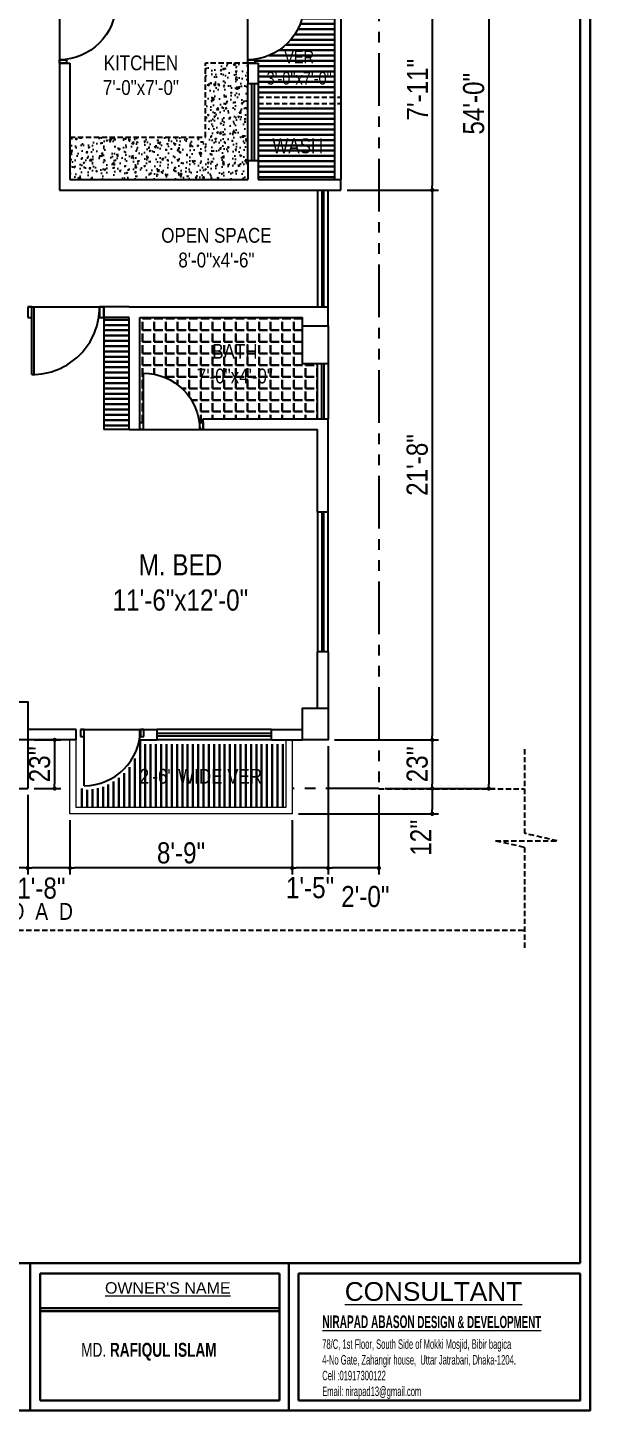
# Model space of a CAD drawing. Header units: inches. Extents: x -159432 to -126829, y -44881 to -40109.
# Drawn here: x -152488 to -152222, y -42730 to -42076 of the extents above; entities that cross this region are included whole.
import ezdxf

# ---------------------------------------------------------------- set-up
doc = ezdxf.new("R2010")
doc.units = ezdxf.units.IN
doc.header["$LTSCALE"] = 10
doc.header["$MEASUREMENT"] = 0
doc.header["$PDMODE"] = 34
doc.linetypes.add('HIDDEN', pattern=[0.375, 0.25, -0.125])
doc.linetypes.add('PHANTOMX2', pattern=[5, 2.5, -0.5, 0.5, -0.5, 0.5, -0.5])
doc.layers.get('0').update_dxf_attribs({"color": 140, "lineweight": 25})
doc.layers.get('Defpoints').update_dxf_attribs({"lineweight": 25})
for name, color, linetype, lineweight in [('BOUNDERY', 32, 'PHANTOMX2', 25), ('COLUM', 10, 'Continuous', 25), ('DIM', 6, 'Continuous', 25), ('door', 123, 'Continuous', 25), ('h2', 165, 'Continuous', 30), ('Layer1', 25, 'HIDDEN', 25), ('line', 134, 'Continuous', 30), ('TEXT', 6, 'Continuous', 25), ('TEXT 02', 7, 'Continuous', 9), ('VER', 211, 'Continuous', 20), ('wall', 7, 'Continuous', 25), ('win', 143, 'Continuous', 25)]:
    doc.layers.add(name, color=color, linetype=linetype, lineweight=lineweight)
doc.styles.add('222', font='arial.ttf')
doc.styles.add('AR8', font='swisscl.ttf', dxfattribs={"height": 10})
doc.styles.add('AREAL', font='arial.ttf')
doc.styles.add('arn', font='ARIALN.TTF')
doc.styles.add('style1', font='micross.ttf', dxfattribs={"height": 18})
doc.dimstyles.new('DIM', dxfattribs={"dimtxt": 10, "dimasz": 2, "dimexe": 3, "dimexo": 3, "dimgap": 2, "dimtad": 1, "dimdec": 1, "dimzin": 1, "dimdsep": 46, "dimlunit": 4, "dimtxsty": 'arn', "dimblk": 'DOT', "dimcen": 0.09, "dimclrd": 256, "dimclre": 256, "dimclrt": 256, "dimaunit": 1, "dimadec": 0, "dimazin": 0, "dimtfac": 1, "dimtdec": 1, "dimtix": 1, "dimtmove": 2, "dimatfit": 3, "dimldrblk": 'OPEN30', "dimfxl": 10, "dimtolj": 1, "dimtzin": 0, "dimlwd": -1, "dimlwe": -1, "dimarcsym": 0})
pattern_1 = [(0, (-4918.0171, -116.5162), (0, 2.5), [])]

# ---------------------------------------------------------------- blocks, each defined once
blk = doc.blocks.new('D36')
at = {"layer": 'door'}
for p, q in [((27731.72, -1583.1), (27731.72, -1585.1)), ((27736.72, -1583.1), (27731.72, -1583.1)), ((27731.72, -1619.1), (27731.72, -1583.1)), ((27736.72, -1585.1), (27736.72, -1583.1)), ((27731.72, -1585.1), (27736.72, -1585.1)), ((27763.72, -1616.1), (27731.72, -1616.1)), ((27763.72, -1617.1), (27731.72, -1617.1)), ((27736.72, -1617.1), (27731.72, -1617.1)), ((27731.72, -1617.1), (27731.72, -1619.1)), ((27731.72, -1619.1), (27736.72, -1619.1)), ((27736.72, -1619.1), (27736.72, -1617.1))]:
    blk.add_line(p, q, dxfattribs=at)
at = {"layer": 'door', "linetype": 'ByBlock'}
blk.add_ellipse((27731.72, -1617.1), major_axis=(-22.63, -22.63), ratio=1, start_param=2.356194, end_param=3.926991, dxfattribs=at)
blk = doc.blocks.new('D1')
at = {"layer": 'door'}
for p, q in [((231942, 594723), (231942, 594673)), ((232042, 594723), (231942, 594723)), ((232042, 594673), (232042, 594723)), ((231942, 594673), (232042, 594673)), ((232742, 593873), (231942, 593873)), ((232042, 593873), (231942, 593873)), ((231942, 593873), (231942, 593823)), ((231942, 593823), (232042, 593823)), ((232042, 593823), (232042, 593873))]:
    blk.add_line(p, q, dxfattribs=at)
at = {"layer": 'door', "linetype": 'ByBlock'}
blk.add_arc((231942, 593873), 800, 0, 90, dxfattribs=at)
blk = doc.blocks.new('door')
at = {"layer": 'door'}
blk.add_line((-148358.38, -38071.49), (-148328.38, -38071.49), dxfattribs=at)
at = {"layer": 'door', "extrusion": (0, 0, -1), "xscale": 0.03333332273177803, "yscale": 0.03333332278998569, "zscale": -0.0333333227645894, "rotation": 90}
blk.add_blockref('D1', (168152.49, -45802.87), dxfattribs=at)
blk = doc.blocks.new('_Dot')
at = {"color": 0, "linetype": 'ByBlock', "lineweight": -2}
blk.add_line((-0.5, 0), (-1, 0), dxfattribs=at)
at = {"color": 0, "linetype": 'ByBlock', "const_width": 0.5}
blk.add_lwpolyline([(-0.25, 0, 1), (0.25, 0, 1)], format="xyb", close=True, dxfattribs=at)
blk = doc.blocks.new('*D401')
at = {"layer": 'Defpoints', "color": 0}
for p in [(-152345.87, -42412.83), (-152321.87, -42435.83), (-152296.59, -42435.83)]:
    blk.add_point(p, dxfattribs=at)
at = {"layer": 'DIM'}
for p, q in [((-152342.87, -42412.83), (-152293.59, -42412.83)), ((-152296.59, -42414.83), (-152296.59, -42433.83)), ((-152318.87, -42435.83), (-152293.59, -42435.83))]:
    blk.add_line(p, q, dxfattribs=at)
at = {"layer": 'DIM', "xscale": 2, "yscale": 2, "zscale": 2}
for p, rotation in [((-152296.59, -42412.83), 90), ((-152296.59, -42435.83), 270)]:
    blk.add_blockref('_Dot', p, dxfattribs=dict(at, rotation=rotation))
at = {"layer": 'DIM', "insert": (-152303.7, -42424.33), "char_height": 10, "attachment_point": 5, "rotation": 90, "style": 'arn'}
blk.add_mtext("\\A1;23''", dxfattribs=at)
blk = doc.blocks.new('_Open30')
at = {"color": 0, "linetype": 'ByBlock', "lineweight": -2}
for p, q in [((-1, 0.27), (0, 0)), ((0, 0), (-1, -0.27)), ((0, 0), (-1, 0))]:
    blk.add_line(p, q, dxfattribs=at)
blk = doc.blocks.new('*D402')
at = {"layer": 'Defpoints', "color": 0}
for p in [(-152321.87, -41787.83), (-152321.87, -42435.83), (-152269.89, -42435.83)]:
    blk.add_point(p, dxfattribs=at)
at = {"layer": 'DIM'}
for p, q in [((-152318.87, -41787.83), (-152266.89, -41787.83)), ((-152269.89, -41789.83), (-152269.89, -42433.83)), ((-152318.87, -42435.83), (-152266.89, -42435.83))]:
    blk.add_line(p, q, dxfattribs=at)
at = {"layer": 'DIM', "xscale": 2, "yscale": 2, "zscale": 2}
for p, rotation in [((-152269.89, -41787.83), 90), ((-152269.89, -42435.83), 270)]:
    blk.add_blockref('_Dot', p, dxfattribs=dict(at, rotation=rotation))
at = {"layer": 'DIM', "insert": (-152277, -42111.83), "char_height": 10, "attachment_point": 5, "rotation": 90, "style": 'arn'}
blk.add_mtext('\\A1;54\'-0"', dxfattribs=at)
blk = doc.blocks.new('*D432')
at = {"layer": 'Defpoints', "color": 0}
for p in [(-152339.87, -42057.68), (-152339.87, -42152.68), (-152296.59, -42152.68)]:
    blk.add_point(p, dxfattribs=at)
at = {"layer": 'DIM'}
for p, q in [((-152336.87, -42057.68), (-152293.59, -42057.68)), ((-152296.59, -42059.68), (-152296.59, -42150.68)), ((-152336.87, -42152.68), (-152293.59, -42152.68))]:
    blk.add_line(p, q, dxfattribs=at)
at = {"layer": 'DIM', "xscale": 2, "yscale": 2, "zscale": 2}
for p, rotation in [((-152296.59, -42057.68), 90), ((-152296.59, -42152.68), 270)]:
    blk.add_blockref('_Dot', p, dxfattribs=dict(at, rotation=rotation))
at = {"layer": 'DIM', "insert": (-152303.61, -42105.18), "char_height": 10, "attachment_point": 5, "rotation": 90, "style": 'arn'}
blk.add_mtext('\\A1;7\'-11"', dxfattribs=at)
blk = doc.blocks.new('*D433')
at = {"layer": 'Defpoints', "color": 0}
for p in [(-152339.87, -42152.68), (-152345.87, -42412.83), (-152296.59, -42412.83)]:
    blk.add_point(p, dxfattribs=at)
at = {"layer": 'DIM'}
for p, q in [((-152336.87, -42152.68), (-152293.59, -42152.68)), ((-152296.59, -42154.68), (-152296.59, -42410.83)), ((-152342.87, -42412.83), (-152293.59, -42412.83))]:
    blk.add_line(p, q, dxfattribs=at)
at = {"layer": 'DIM', "xscale": 2, "yscale": 2, "zscale": 2}
for p, rotation in [((-152296.59, -42152.68), 90), ((-152296.59, -42412.83), 270)]:
    blk.add_blockref('_Dot', p, dxfattribs=dict(at, rotation=rotation))
at = {"layer": 'DIM', "insert": (-152303.7, -42282.75), "char_height": 10, "attachment_point": 5, "rotation": 90, "style": 'arn'}
blk.add_mtext('\\A1;21\'-8"', dxfattribs=at)
blk = doc.blocks.new('*D434')
at = {"layer": 'Defpoints', "color": 0}
for p in [(-152321.87, -42435.83), (-152362.87, -42447.83), (-152296.59, -42447.83)]:
    blk.add_point(p, dxfattribs=at)
at = {"layer": 'DIM'}
for p, q in [((-152318.87, -42435.83), (-152293.59, -42435.83)), ((-152296.59, -42437.83), (-152296.59, -42445.83)), ((-152359.87, -42447.83), (-152293.59, -42447.83))]:
    blk.add_line(p, q, dxfattribs=at)
at = {"layer": 'DIM', "xscale": 2, "yscale": 2, "zscale": 2}
for p, rotation in [((-152296.59, -42435.83), 90), ((-152296.59, -42447.83), 270)]:
    blk.add_blockref('_Dot', p, dxfattribs=dict(at, rotation=rotation))
at = {"layer": 'DIM', "insert": (-152301.99, -42459.06), "char_height": 10, "attachment_point": 5, "rotation": 90, "style": 'arn'}
blk.add_mtext("\\A1;12''", dxfattribs=at)
blk = doc.blocks.new('*D435')
at = {"layer": 'Defpoints', "color": 0}
for p in [(-152345.87, -42412.83), (-152321.87, -42435.83), (-152345.87, -42473.43)]:
    blk.add_point(p, dxfattribs=at)
at = {"layer": 'DIM'}
for p, q in [((-152345.87, -42415.83), (-152345.87, -42476.43)), ((-152321.87, -42438.83), (-152321.87, -42476.43)), ((-152323.87, -42473.43), (-152343.87, -42473.43))]:
    blk.add_line(p, q, dxfattribs=at)
at = {"layer": 'DIM', "xscale": 2, "yscale": 2, "zscale": 2, "rotation": 180}
blk.add_blockref('_Dot', (-152345.87, -42473.43), dxfattribs=at)
at = {"layer": 'DIM', "xscale": 2, "yscale": 2, "zscale": 2}
blk.add_blockref('_Dot', (-152321.87, -42473.43), dxfattribs=at)
at = {"layer": 'DIM', "insert": (-152328.25, -42486.99), "char_height": 10, "attachment_point": 5, "style": 'arn'}
blk.add_mtext('\\A1;2\'-0"', dxfattribs=at)
blk = doc.blocks.new('*D436')
at = {"layer": 'Defpoints', "color": 0}
for p in [(-152345.87, -42412.83), (-152362.87, -42447.83), (-152362.87, -42473.43)]:
    blk.add_point(p, dxfattribs=at)
at = {"layer": 'DIM'}
for p, q in [((-152345.87, -42415.83), (-152345.87, -42476.43)), ((-152362.87, -42450.83), (-152362.87, -42476.43)), ((-152347.87, -42473.43), (-152360.87, -42473.43))]:
    blk.add_line(p, q, dxfattribs=at)
at = {"layer": 'DIM', "xscale": 2, "yscale": 2, "zscale": 2, "rotation": 180}
blk.add_blockref('_Dot', (-152362.87, -42473.43), dxfattribs=at)
at = {"layer": 'DIM', "xscale": 2, "yscale": 2, "zscale": 2}
blk.add_blockref('_Dot', (-152345.87, -42473.43), dxfattribs=at)
at = {"layer": 'DIM', "insert": (-152354.37, -42482.8), "char_height": 10, "attachment_point": 5, "style": 'arn'}
blk.add_mtext('\\A1;1\'-5"', dxfattribs=at)
blk = doc.blocks.new('*D437')
at = {"layer": 'Defpoints', "color": 0}
for p in [(-152467.87, -42447.83), (-152362.87, -42447.83), (-152467.87, -42473.43)]:
    blk.add_point(p, dxfattribs=at)
at = {"layer": 'DIM'}
for p, q in [((-152467.87, -42450.83), (-152467.87, -42476.43)), ((-152362.87, -42450.83), (-152362.87, -42476.43)), ((-152364.87, -42473.43), (-152465.87, -42473.43))]:
    blk.add_line(p, q, dxfattribs=at)
at = {"layer": 'DIM', "xscale": 2, "yscale": 2, "zscale": 2, "rotation": 180}
blk.add_blockref('_Dot', (-152467.87, -42473.43), dxfattribs=at)
at = {"layer": 'DIM', "xscale": 2, "yscale": 2, "zscale": 2}
blk.add_blockref('_Dot', (-152362.87, -42473.43), dxfattribs=at)
at = {"layer": 'DIM', "insert": (-152415.37, -42466.33), "char_height": 10, "attachment_point": 5, "style": 'arn'}
blk.add_mtext('\\A1;8\'-9"', dxfattribs=at)
blk = doc.blocks.new('*D438')
at = {"layer": 'Defpoints', "color": 0}
for p in [(-152487.85, -42435.83), (-152467.87, -42447.83), (-152487.85, -42473.43)]:
    blk.add_point(p, dxfattribs=at)
at = {"layer": 'DIM'}
for p, q in [((-152487.85, -42438.83), (-152487.85, -42476.43)), ((-152467.87, -42450.83), (-152467.87, -42476.43)), ((-152469.87, -42473.43), (-152485.85, -42473.43))]:
    blk.add_line(p, q, dxfattribs=at)
at = {"layer": 'DIM', "xscale": 2, "yscale": 2, "zscale": 2, "rotation": 180}
blk.add_blockref('_Dot', (-152487.85, -42473.43), dxfattribs=at)
at = {"layer": 'DIM', "xscale": 2, "yscale": 2, "zscale": 2}
blk.add_blockref('_Dot', (-152467.87, -42473.43), dxfattribs=at)
at = {"layer": 'DIM', "insert": (-152481.41, -42483), "char_height": 10, "attachment_point": 5, "style": 'arn'}
blk.add_mtext('\\A1;1\'-8"', dxfattribs=at)
blk = doc.blocks.new('*D439')
at = {"layer": 'Defpoints', "color": 0}
for p in [(-152618.87, -42435.83), (-152487.85, -42435.83), (-152618.87, -42473.43)]:
    blk.add_point(p, dxfattribs=at)
at = {"layer": 'DIM'}
for p, q in [((-152618.87, -42438.83), (-152618.87, -42476.43)), ((-152487.85, -42438.83), (-152487.85, -42476.43)), ((-152489.85, -42473.43), (-152616.87, -42473.43))]:
    blk.add_line(p, q, dxfattribs=at)
at = {"layer": 'DIM', "xscale": 2, "yscale": 2, "zscale": 2, "rotation": 180}
blk.add_blockref('_Dot', (-152618.87, -42473.43), dxfattribs=at)
at = {"layer": 'DIM', "xscale": 2, "yscale": 2, "zscale": 2}
blk.add_blockref('_Dot', (-152487.85, -42473.43), dxfattribs=at)
at = {"layer": 'DIM', "insert": (-152553.36, -42466.33), "char_height": 10, "attachment_point": 5, "style": 'arn'}
blk.add_mtext('\\A1;10\'-11"', dxfattribs=at)
blk = doc.blocks.new('*D446')
at = {"layer": 'Defpoints', "color": 0}
for p in [(-152487.85, -42412.83), (-152487.85, -42435.83), (-152475.12, -42435.83)]:
    blk.add_point(p, dxfattribs=at)
at = {"layer": 'DIM'}
for p, q in [((-152484.85, -42412.83), (-152472.12, -42412.83)), ((-152475.12, -42414.83), (-152475.12, -42433.83)), ((-152484.85, -42435.83), (-152472.12, -42435.83))]:
    blk.add_line(p, q, dxfattribs=at)
at = {"layer": 'DIM', "xscale": 2, "yscale": 2, "zscale": 2}
for p, rotation in [((-152475.12, -42412.83), 90), ((-152475.12, -42435.83), 270)]:
    blk.add_blockref('_Dot', p, dxfattribs=dict(at, rotation=rotation))
at = {"layer": 'DIM', "insert": (-152482.22, -42424.33), "char_height": 10, "attachment_point": 5, "rotation": 90, "style": 'arn'}
blk.add_mtext("\\A1;23''", dxfattribs=at)

msp = doc.modelspace()

# ---------------------------------------------------------------- hatches: boundary and pattern name
at = {"layer": 'DIM'}
h = msp.add_hatch(dxfattribs=at)
h.set_pattern_fill('AR-CONC', color=256, style=0)
h.set_pattern_definition([(50, (-4918.017, -116.516), (7.17260183, -0.62752135), [0.75, -8.25]), (355, (-4918.017, -116.516), (-1.38751334, 7.52192134), [0.6, -6.6]), (100.4514, (-4917.4194, -116.5685), (5.78509382, 6.89439542), [0.6374019, -7.01142112]), (46.1842, (-4918.017, -114.516), (10.6724105, -1.65519014), [1.125, -12.375]), (96.6356, (-4917.128, -114.654), (9.34662706, 9.7411787), [0.9561029, -10.51713]), (351.1842, (-4918.017, -114.516), (9.34661945, 9.741186), [0.9, -9.9]), (21, (-4917.017, -115.016), (5.96907052, -4.0261889), [0.75, -8.25]), (326, (-4917.017, -115.016), (2.43315332, 7.25150045), [0.6, -6.6]), (71.4514, (-4916.52, -115.352), (8.4022263, 3.22530497), [0.6374019, -7.01142112]), (37.5, (-4918.0171, -116.5162), (0.121598553, 3.32893854), [0, -6.52, 0, -6.7, 0, -6.625]), (7.5, (-4918.017, -116.5162), (2.630695374, 3.94411712), [0, -3.82, 0, -6.37, 0, -2.525]), (327.5, (-4920.2471, -116.5162), (5.33822436, -0.225548717), [0, -2.5, 0, -7.8, 0, -10.35]), (317.5, (-4921.247, -116.516), (5.8318617, 1.00104982), [0, -3.25, 0, -5.18, 0, -7.35])])
h.paths.add_polyline_path([(-152383.87264, -42147.67911), (-152383.87264, -42138.84487), (-152383.87264, -42102.36568), (-152383.87264, -42092.67911), (-152403.87264, -42092.67911), (-152403.87264, -42127.67911), (-152467.87264, -42127.67911), (-152467.87264, -42147.67911)])
at = {"layer": 'h2'}
h = msp.add_hatch(dxfattribs=at)
h.set_pattern_fill('LINE', color=256, scale=20, style=0)
h.set_pattern_definition(pattern_1)
edge = h.paths.add_edge_path()
edge.add_line((-152342.87264, -42062.67911), (-152380.53931, -42062.67911))
edge.add_line((-152380.53931, -42062.67911), (-152380.53931, -42064.34577))
edge.add_line((-152380.53931, -42064.34577), (-152357.20598, -42064.34577))
edge.add_ellipse((-152383.87264, -42064.34577), major_axis=(-0.00337, 26.66666), ratio=0.999999998, start_angle=179.99275335, end_angle=269.99275335, ccw=False)
edge.add_line((-152383.87264, -42091.01243), (-152380.53931, -42091.01243))
edge.add_line((-152380.53931, -42091.01243), (-152380.53931, -42092.67911))
edge.add_line((-152380.53931, -42092.67911), (-152378.87264, -42092.67911))
edge.add_line((-152378.87264, -42092.67911), (-152378.87264, -42102.36568))
edge.add_line((-152378.87264, -42102.36568), (-152378.87264, -42108.67911))
edge.add_line((-152378.87264, -42108.67911), (-152342.87264, -42108.67911))
edge.add_line((-152342.87264, -42108.67911), (-152342.87264, -42062.67911))
h.paths.add_polyline_path([(-152378.87264, -42111.67911), (-152378.87264, -42138.84487), (-152378.87264, -42147.67911), (-152342.87264, -42147.67911), (-152342.87264, -42111.67911)])
h.paths.add_polyline_path([(-152376.13537, -42085.2176), (-152342.91436, -42085.2176), (-152342.91436, -42104.34448), (-152376.13537, -42104.34448)], flags=25)
h.paths.add_polyline_path([(-152373.56724, -42126.33515), (-152346.79439, -42126.33515), (-152346.79439, -42137.07867), (-152373.56724, -42137.07867)], flags=24)
h = msp.add_hatch(dxfattribs=at)
h.set_pattern_fill('LINE', color=256, scale=20, style=0)
h.set_pattern_definition(pattern_1)
h.paths.add_polyline_path([(-152439.87264, -42212.97655), (-152451.87264, -42212.97655), (-152451.87264, -42265.97655), (-152439.87264, -42265.97655)])
h = msp.add_hatch(dxfattribs=at)
h.set_pattern_fill('ANGLE', color=256, scale=20, style=0)
h.set_pattern_definition([(0, (-4918.017, -116.516), (0, 5.5), [4, -1.5]), (90, (-4918.017, -116.516), (-5.5, 3e-16), [4, -1.5])])
edge = h.paths.add_edge_path()
edge.add_line((-152357.87264, -42216.94042), (-152357.87264, -42212.97655))
edge.add_line((-152357.87264, -42212.97655), (-152434.87264, -42212.97655))
edge.add_line((-152434.87264, -42212.97655), (-152434.87264, -42262.64322))
edge.add_line((-152434.87264, -42262.64322), (-152433.20597, -42262.64322))
edge.add_line((-152433.20597, -42262.64322), (-152433.20597, -42239.3099))
edge.add_ellipse((-152433.20597, -42265.97655), major_axis=(26.66666, 0.00043), ratio=0.999999998, start_angle=359.99908437, end_angle=449.99908437, ccw=False)
edge.add_line((-152406.53932, -42265.97655), (-152406.53932, -42262.64322))
edge.add_line((-152406.53932, -42262.64322), (-152404.87265, -42262.64322))
edge.add_line((-152404.87265, -42262.64322), (-152404.87265, -42260.97655))
edge.add_line((-152404.87265, -42260.97655), (-152350.87264, -42260.97655))
edge.add_line((-152350.87264, -42260.97655), (-152350.87264, -42234.94042))
edge.add_line((-152350.87264, -42234.94042), (-152357.87264, -42234.94042))
edge.add_line((-152357.87264, -42234.94042), (-152357.87264, -42216.94042))
h.paths.add_polyline_path([(-152409.25926, -42223.69438), (-152370.54916, -42223.69438), (-152370.54916, -42246.00907), (-152409.25926, -42246.00907)], flags=24)
h = msp.add_hatch(dxfattribs=at)
h.set_pattern_fill('LINE', color=256, scale=20, angle=90, style=0)
h.set_pattern_definition([(90, (-6179.758, -1640.9045), (-2.5, 2e-16), [])])
edge = h.paths.add_edge_path()
edge.add_line((-152365.87264, -42414.82783), (-152432.87264, -42414.82783))
edge.add_line((-152432.87264, -42414.82783), (-152432.87264, -42413.16116))
edge.add_line((-152432.87264, -42413.16116), (-152434.53932, -42413.16116))
edge.add_line((-152434.53932, -42413.16116), (-152434.53932, -42409.82783))
edge.add_ellipse((-152461.20597, -42409.82783), major_axis=(-26.66666, 0.00043), ratio=0.999999998, start_angle=102.83940381, end_angle=180.00091563, ccw=False)
edge.add_line((-152455.28055, -42435.82783), (-152365.87264, -42435.82783))
edge.add_line((-152365.87264, -42435.82783), (-152365.87264, -42414.82783))
edge = h.paths.add_edge_path()
edge.add_line((-152365.87264, -42435.82783), (-152455.28055, -42435.82783))
edge.add_ellipse((-152461.20597, -42409.82783), major_axis=(-26.66666, 0.00043), ratio=0.999999998, start_angle=90.00091563, end_angle=102.83940381, ccw=False)
edge.add_line((-152461.20597, -42436.49449), (-152461.20597, -42435.82783))
edge.add_line((-152461.20597, -42435.82783), (-152462.87264, -42435.82783))
edge.add_line((-152462.87264, -42435.82783), (-152462.87264, -42444.82783))
edge.add_line((-152462.87264, -42444.82783), (-152365.87264, -42444.82783))
edge.add_line((-152365.87264, -42444.82783), (-152365.87264, -42435.82783))
h.paths.add_polyline_path([(-152435.50556, -42424.7281), (-152374.49192, -42424.7281), (-152374.49192, -42435.37612), (-152435.50556, -42435.37612)], flags=24)

# ---------------------------------------------------------------- linework, layer by layer
at = {"layer": 'BOUNDERY'}
msp.add_lwpolyline([(-152796.87264, -42435.82783), (-152837.87264, -42435.82783), (-152837.87264, -41787.82783), (-152321.87264, -41787.82783), (-152321.87264, -42435.82783), (-152362.87264, -42435.82783)], dxfattribs=at)
at = {"layer": 'COLUM'}
for points in [[(-152345.87264, -42216.94042), (-152345.87264, -42234.94042), (-152357.87264, -42234.94042), (-152357.87264, -42216.94042), (-152345.87264, -42216.94042)], [(-152499.85189, -42394.82783), (-152487.85189, -42394.82783), (-152487.85189, -42412.82783), (-152499.85189, -42412.82783), (-152499.85189, -42394.82783)], [(-152345.87264, -42397.82784), (-152345.87264, -42412.82784), (-152357.87264, -42412.82784), (-152357.87264, -42397.82784), (-152345.87264, -42397.82784)]]:
    msp.add_lwpolyline(points, dxfattribs=at)
at = {"layer": 'DIM'}
for p, q in [((-152342.87264, -42062.67911), (-152342.87264, -42147.67911)), ((-152339.87264, -42062.67911), (-152339.87264, -42147.67911)), ((-152451.87264, -42212.97655), (-152451.87264, -42265.97655)), ((-152439.87264, -42265.97655), (-152451.87264, -42265.97655))]:
    msp.add_line(p, q, dxfattribs=at)
at = {"layer": 'door', "linetype": 'HIDDEN'}
for p, q in [((-152403.87264, -42127.67911), (-152403.87264, -42092.67911)), ((-152383.87264, -42092.67911), (-152403.87264, -42092.67911)), ((-152378.87264, -42108.67911), (-152339.87264, -42108.67911)), ((-152378.87264, -42111.67911), (-152339.87264, -42111.67911)), ((-152467.87264, -42127.67911), (-152403.87264, -42127.67911))]:
    msp.add_line(p, q, dxfattribs=at)
at = {"layer": 'Layer1'}
for p, q in [((-152253.07345, -42417.17094), (-152253.07345, -42457.00581)), ((-152321.87264, -42435.90357), (-152253.07345, -42435.90357)), ((-152253.07345, -42463.66257), (-152253.07345, -42511.83367)), ((-152886.04936, -42502.90612), (-152253.07345, -42502.90612))]:
    msp.add_line(p, q, dxfattribs=at)
msp.add_lwpolyline([(-152253.07345, -42463.66257), (-152266.74085, -42460.615), (-152237.48751, -42460.615), (-152253.07345, -42457.00581)], dxfattribs=at)
at = {"layer": 'line'}
for p, q in [((-152937.47529, -42660.37008), (-152226.61798, -42660.37008)), ((-152486.66206, -42730.03665), (-152486.66206, -42660.37008)), ((-152364.45212, -42730.03665), (-152364.45212, -42660.37008)), ((-152482.01227, -42698.70987), (-152482.01227, -42665.26765)), ((-152482.01227, -42665.26765), (-152368.84359, -42665.26765)), ((-152368.84359, -42725.30126), (-152368.84359, -42665.26765)), ((-152359.80233, -42665.26765), (-152226.61798, -42665.26765)), ((-152359.80233, -42725.30126), (-152359.80233, -42665.26765)), ((-152482.01227, -42681.73553), (-152368.84359, -42681.73553)), ((-152482.01227, -42683.0885), (-152368.84359, -42683.0885)), ((-152482.01227, -42725.30126), (-152482.01227, -42698.70987))]:
    msp.add_line(p, q, dxfattribs=at)
msp.add_lwpolyline([(-152942.21068, -41647.01408), (-152942.21068, -42730.03665), (-152221.88258, -42730.03665), (-152221.88258, -41647.01408)], close=True, dxfattribs=at)
for points in [[(-152226.61798, -42660.37008), (-152226.61798, -41651.74948), (-152937.47529, -41651.74948), (-152937.47529, -42660.37008)], [(-152359.80233, -42725.30126), (-152226.61798, -42725.30126), (-152226.61798, -42665.26765)], [(-152482.01227, -42725.30126), (-152368.84359, -42725.30126)]]:
    msp.add_lwpolyline(points, dxfattribs=at)
at = {"layer": 'VER'}
for p, q in [((-152467.87264, -42447.82783), (-152467.87264, -42412.82783)), ((-152464.87264, -42444.82783), (-152464.87264, -42412.82783)), ((-152365.87264, -42412.82783), (-152365.87264, -42444.82783)), ((-152362.87264, -42412.82783), (-152362.87264, -42447.82783)), ((-152365.87264, -42444.82783), (-152464.87264, -42444.82783)), ((-152362.87264, -42447.82783), (-152467.87264, -42447.82783))]:
    msp.add_line(p, q, dxfattribs=at)
at = {"layer": 'wall'}
for p, q in [((-152472.87264, -42092.67911), (-152467.87264, -42092.67911)), ((-152472.87264, -42092.67911), (-152472.87264, -42152.67911)), ((-152467.87264, -42092.67911), (-152467.87264, -42147.67911)), ((-152383.87264, -42092.67911), (-152378.87264, -42092.67911)), ((-152378.87264, -42102.36568), (-152383.87264, -42102.36568)), ((-152378.87264, -42138.84487), (-152383.87264, -42138.84487)), ((-152467.87264, -42147.67911), (-152383.87264, -42147.67911)), ((-152378.87264, -42147.67911), (-152339.87264, -42147.67911)), ((-152339.87264, -42152.67911), (-152339.87264, -42147.67911)), ((-152472.87264, -42152.67911), (-152339.87264, -42152.67911)), ((-152439.87264, -42207.97655), (-152451.87264, -42207.97655)), ((-152451.87264, -42207.97655), (-152451.87264, -42212.97655)), ((-152439.87264, -42207.97655), (-152345.87264, -42207.97655)), ((-152439.87264, -42212.97655), (-152451.87264, -42212.97655)), ((-152439.87264, -42265.97655), (-152439.87264, -42212.97655)), ((-152434.87264, -42212.97655), (-152357.87264, -42212.97655)), ((-152434.87264, -42265.97655), (-152434.87264, -42212.97655)), ((-152404.87265, -42260.97655), (-152350.87264, -42260.97655)), ((-152404.87265, -42265.97655), (-152404.87265, -42260.97655)), ((-152350.87264, -42260.97655), (-152345.87264, -42260.97655)), ((-152439.87264, -42265.97655), (-152434.87264, -42265.97655)), ((-152404.87265, -42265.97655), (-152350.87264, -42265.97655)), ((-152345.87264, -42305.08497), (-152350.87264, -42305.08497)), ((-152345.87264, -42371.08497), (-152350.87264, -42371.08497)), ((-152345.87264, -42371.08497), (-152345.87264, -42412.82783)), ((-152464.87264, -42407.82783), (-152487.85189, -42407.82783)), ((-152464.87264, -42412.82783), (-152464.87264, -42407.82783)), ((-152434.87264, -42407.82783), (-152426.66971, -42407.82783)), ((-152434.87264, -42412.82783), (-152434.87264, -42407.82783)), ((-152426.66971, -42412.82783), (-152426.66971, -42407.82783)), ((-152426.66971, -42412.82783), (-152426.66971, -42407.82783)), ((-152372.66971, -42407.82783), (-152357.87264, -42407.82783)), ((-152372.66971, -42412.82783), (-152372.66971, -42407.82783)), ((-152372.66971, -42412.82783), (-152372.66971, -42407.82783)), ((-152464.87264, -42412.82783), (-152487.85189, -42412.82783)), ((-152487.85189, -42412.82783), (-152487.85189, -42435.82783)), ((-152434.87264, -42412.82783), (-152426.66971, -42412.82783)), ((-152372.66971, -42412.82783), (-152357.87264, -42412.82784)), ((-152520.87264, -42435.82783), (-152487.85189, -42435.82783))]:
    msp.add_line(p, q, dxfattribs=at)
at = {"layer": 'wall', "ltscale": 0.5}
for p, q in [((-152383.87264, -42092.67911), (-152383.87264, -42102.36568)), ((-152378.87264, -42092.67911), (-152378.87264, -42102.36568)), ((-152383.87264, -42138.84487), (-152383.87264, -42147.67911)), ((-152378.87264, -42138.84487), (-152378.87264, -42147.67911)), ((-152345.87264, -42216.94042), (-152345.87264, -42207.97655)), ((-152357.87264, -42216.94042), (-152357.87264, -42212.97655)), ((-152350.87264, -42260.97655), (-152350.87264, -42260.97655)), ((-152345.87264, -42305.08497), (-152345.87264, -42260.97655)), ((-152350.87264, -42305.08497), (-152350.87264, -42265.97655)), ((-152350.87264, -42397.82784), (-152350.87264, -42371.08497))]:
    msp.add_line(p, q, dxfattribs=at)
at = {"layer": 'win'}
for p, q in [((-152383.87264, -42138.84487), (-152383.87264, -42102.36568)), ((-152381.87264, -42138.84487), (-152381.87264, -42102.36568)), ((-152380.87264, -42102.36568), (-152380.87264, -42138.84487)), ((-152378.87264, -42102.36568), (-152378.87264, -42138.84487)), ((-152350.87264, -42152.67911), (-152350.87264, -42207.97655)), ((-152348.87264, -42152.67911), (-152348.87264, -42207.97655)), ((-152347.87264, -42207.97655), (-152347.87264, -42152.67911)), ((-152345.87264, -42207.97655), (-152345.87264, -42152.67911)), ((-152345.87264, -42225.10061), (-152345.87264, -42260.97655)), ((-152350.87264, -42260.97655), (-152350.87264, -42234.94042)), ((-152348.87264, -42260.97655), (-152348.87264, -42234.94042)), ((-152347.87264, -42234.94042), (-152347.87264, -42260.97655)), ((-152350.87264, -42305.08497), (-152350.87264, -42371.08497)), ((-152348.87264, -42305.08497), (-152348.87264, -42371.08497)), ((-152347.87264, -42371.08497), (-152347.87264, -42305.08497)), ((-152345.87264, -42371.08497), (-152345.87264, -42305.08497)), ((-152372.66971, -42407.82783), (-152426.66971, -42407.82783)), ((-152372.66971, -42407.82783), (-152426.66971, -42407.82783)), ((-152372.66971, -42409.82783), (-152426.66971, -42409.82783)), ((-152372.66971, -42409.82783), (-152426.66971, -42409.82783)), ((-152426.66971, -42410.82783), (-152372.66971, -42410.82783)), ((-152426.66971, -42410.82783), (-152372.66971, -42410.82783)), ((-152372.66971, -42412.82783), (-152426.66971, -42412.82783))]:
    msp.add_line(p, q, dxfattribs=at)

# ---------------------------------------------------------------- block references
at = {"layer": 'door', "rotation": 270}
msp.add_blockref('D36', (-150868.76876, -14476.25717), dxfattribs=at)
at = {"layer": 'wall', "rotation": 270}
for p in [(-114401.38529, -190421.05589), (-114312.38529, -190421.05589)]:
    msp.add_blockref('door', p, dxfattribs=at)
at = {"layer": 'wall'}
msp.add_blockref('door', (-4076.49586, -4194.4892), dxfattribs=at)
at = {"layer": 'wall', "xscale": -1, "rotation": 180}
msp.add_blockref('door', (-4104.49586, -80479.31519), dxfattribs=at)

# ---------------------------------------------------------------- texts
at = {"layer": 'TEXT', "style": 'arn'}
for s, insert, char_height, width, attachment_point in [('\\A1;KITCHEN\\P7\'-0"x7\'-0"', (-152434.32847, -42107.76596), 7, 42.1491269, 8), ('\\A1;VER\\P3\'-0"x7\'-0"', (-152359.52486, -42102.84448), 6, 42.1491269, 8), ('\\A1;WASH', (-152360.18081, -42135.32867), 7, 42.1491269, 8), ('\\A1;OPEN SPACE\\P8\'-0"x4\'-6"', (-152398.6511, -42189.35356), 7, 51.7725921, 8), ('\\A1;BATH\\P7\'-0"x4\'-0"', (-152389.90421, -42244.25907), 7, 36.1491269, 8), ('\\A1;M. BED  \\P11\'-6"x12\'-0"', (-152415.6581, -42324.97938), 10, 51.6675307, 2), ('\\A1;2\'-6" WIDE VER', (-152405.99874, -42433.62612), 7, 59.8080628, 8)]:
    msp.add_mtext(s, dxfattribs=dict(at, insert=insert, char_height=char_height, width=width, attachment_point=attachment_point))
at = {"layer": 'TEXT', "ltscale": 10, "insert": (-152487.37473, -42498.04187), "char_height": 8, "width": 198.8958254, "attachment_point": 8, "rotation": 359.81543686, "style": 'arn'}
msp.add_mtext('\\A1;R^I^IO^I^IA^I^ID', dxfattribs=at)
at = {"layer": 'TEXT 02', "attachment_point": 1}
for s, insert, char_height, width, style in [("{\\fSwis721 Lt BT|b0|i0|c0|p34;\\L\\C0;OWNER'S NAME}", (-152451.31578, -42669.40667), 5.407594, 57.7213704, '222'), ('\\pt1.387;{\\fArial|b0|i0|c0|p34;\\L\\C7;CONSULTANT}', (-152337.96531, -42669.37323), 8.8572798, 58.7071147, 'AR8'), ('{\\fArial|b0|i0|c161|p34;\\W0.7;MD.\\fArial|b1|i0|c0|p34; RAFIQUL ISLAM}', (-152462.57997, -42698.09969), 6.5846805, 93.6388127, 'AREAL')]:
    msp.add_mtext(s, dxfattribs=dict(at, insert=insert, char_height=char_height, width=width, style=style))
at = {"layer": 'TEXT 02', "color": 1, "insert": (-152348.56834, -42685.14933), "char_height": 6.43786091, "width": 163.8998839, "attachment_point": 1, "style": 'AR8'}
msp.add_mtext('\\pt1.04;{\\fArial Narrow|b1|i0|c0|p34;\\H0.9231x;\\W0.7;\\LNIRAPAD ABASON\\fArial Narrow|b0|i0|c0|p34;\\H0.965x; \\fArial Narrow|b1|i0|c0|p34;DESIGN & DEVELOPMENT}', dxfattribs=at)
at = {"layer": 'TEXT 02', "color": 3, "insert": (-152348.62332, -42696.4627), "char_height": 4.4648027, "width": 123.1239221, "attachment_point": 1, "style": 'style1'}
msp.add_mtext('{\\fArial Narrow|b0|i0|c0|p34;\\W0.7;78/C, 1st Floor, South Side of Mokki Mosjid, Bibir bagica\\P4-No Gate, Zahangir house,  Uttar Jatrabari, Dhaka-1204. \\PCell :01917300122 \\PEmail: nirapad13@gmail.com}', dxfattribs=at)

# ---------------------------------------------------------------- dimensions: what is measured, and where the dimension line sits
at = {"layer": 'DIM'}
for base, p1, p2, picture, middle in [((-152269.89054, -42435.82783), (-152321.87264, -41787.82783), (-152321.87264, -42435.82783), '*D402', (-152276.99627, -42111.82783)), ((-152296.59124, -42152.67911), (-152339.87264, -42057.67911), (-152339.87264, -42152.67911), '*D432', (-152303.6117, -42105.17911)), ((-152296.59124, -42412.82783), (-152339.87264, -42152.67911), (-152345.87264, -42412.82783), '*D433', (-152303.69697, -42282.75347))]:
    dim = msp.add_linear_dim(base=base, p1=p1, p2=p2, angle=90, dimstyle='DIM', dxfattribs=at)
    dim.commit()
    dim.dimension.update_dxf_attribs({"geometry": picture, "text_midpoint": middle})
for base, p1, p2, picture, middle in [((-152475.11531, -42435.82783), (-152487.85189, -42412.82783), (-152487.85189, -42435.82783), '*D446', (-152482.22104, -42424.32783)), ((-152296.59124, -42435.82783), (-152345.87264, -42412.82784), (-152321.87264, -42435.82783), '*D401', (-152303.69697, -42424.32783))]:
    dim = msp.add_linear_dim(base=base, p1=p1, p2=p2, angle=90, text="23''", dimstyle='DIM', dxfattribs=at)
    dim.commit()
    dim.dimension.update_dxf_attribs({"geometry": picture, "text_midpoint": middle})
for base, p1, p2, picture, middle in [((-152362.87264, -42473.43494), (-152345.87264, -42412.82783), (-152362.87264, -42447.82783), '*D436', (-152354.37264, -42482.80275)), ((-152345.87264, -42473.43494), (-152321.87264, -42435.82783), (-152345.87264, -42412.82784), '*D435', (-152328.24831, -42486.99396)), ((-152487.85189, -42473.43494), (-152467.87264, -42447.82783), (-152487.85189, -42435.82783), '*D438', (-152481.40998, -42482.99756))]:
    dim = msp.add_linear_dim(base=base, p1=p1, p2=p2, dimstyle='DIM', dxfattribs=at)
    dim.commit()
    dim.dimension.update_dxf_attribs({"geometry": picture, "text_midpoint": middle, "dimtype": 160})
for base, p1, p2, picture, middle in [((-152618.87264, -42473.43494), (-152487.85189, -42435.82783), (-152618.87264, -42435.82783), '*D439', (-152553.36226, -42466.32921)), ((-152467.87264, -42473.43494), (-152362.87264, -42447.82783), (-152467.87264, -42447.82783), '*D437', (-152415.37264, -42466.32921))]:
    dim = msp.add_linear_dim(base=base, p1=p1, p2=p2, dimstyle='DIM', dxfattribs=at)
    dim.commit()
    dim.dimension.update_dxf_attribs({"geometry": picture, "text_midpoint": middle})
dim = msp.add_linear_dim(base=(-152296.59124, -42447.82783), p1=(-152321.87264, -42435.82783), p2=(-152362.87264, -42447.82783), angle=90, text="12''", dimstyle='DIM', dxfattribs=at)
dim.commit()
dim.dimension.update_dxf_attribs({"geometry": '*D434', "text_midpoint": (-152301.98778, -42459.05726), "dimtype": 160})

doc.saveas('drawing.dxf')
